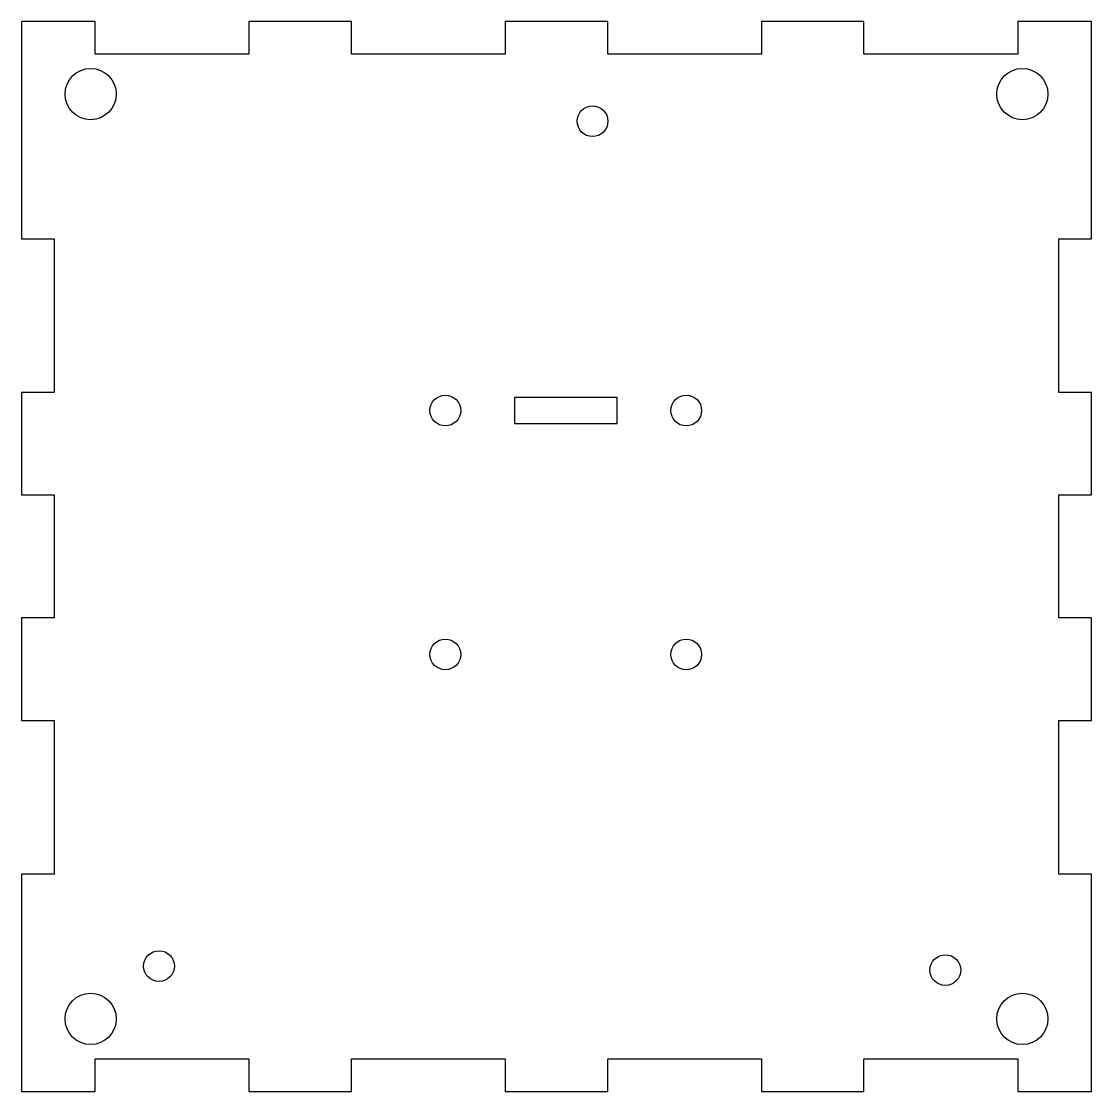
# Model space of a CAD drawing. Header units: millimetres. Extents: x -118 to -14, y 45 to 150.
import ezdxf

# ---------------------------------------------------------------- set-up
doc = ezdxf.new("R2010")
doc.units = ezdxf.units.MM
doc.layers.get('0').update_dxf_attribs({"linetype": 'CONTINUOUS'})

msp = doc.modelspace()

# ---------------------------------------------------------------- linework, layer by layer
for points in [[(-118.04, 103.38), (-114.84, 103.38), (-114.84, 97.38), (-114.84, 91.38), (-118.04, 91.38), (-118.04, 81.38), (-114.84, 81.38), (-114.84, 66.38), (-118.04, 66.38), (-118.04, 45.18), (-110.84, 45.18), (-110.84, 48.38), (-95.84, 48.38), (-95.84, 45.18), (-85.84, 45.18), (-85.84, 48.38), (-70.84, 48.38), (-70.84, 45.18), (-60.84, 45.18), (-60.84, 48.38), (-45.84, 48.38), (-45.84, 45.18), (-35.84, 45.18), (-35.84, 48.38), (-20.84, 48.38), (-20.84, 45.18), (-13.64, 45.18), (-13.64, 66.38), (-16.84, 66.38), (-16.84, 81.38), (-13.64, 81.38), (-13.64, 91.38), (-16.84, 91.38), (-16.84, 97.38), (-16.84, 103.38), (-13.64, 103.38), (-13.64, 113.38), (-16.84, 113.38), (-16.84, 128.38), (-13.64, 128.38), (-13.64, 149.58), (-20.84, 149.58), (-20.84, 146.38), (-35.84, 146.38), (-35.84, 149.58), (-45.84, 149.58), (-45.84, 146.38), (-60.84, 146.38), (-60.84, 149.58), (-70.84, 149.58), (-70.84, 146.38), (-85.84, 146.38), (-85.84, 149.58), (-95.84, 149.58), (-95.84, 146.38), (-110.84, 146.38), (-110.84, 149.58), (-118.04, 149.58), (-118.04, 128.38), (-114.84, 128.38), (-114.84, 113.38), (-118.04, 113.38)], [(-59.93, 110.35), (-59.93, 112.89), (-69.93, 112.89), (-69.93, 110.35)]]:
    msp.add_lwpolyline(points, close=True)
for centre, radius in [((-111.28, 142.49), 2.5), ((-20.39, 142.49), 2.5), ((-62.32, 139.84), 1.5), ((-76.68, 111.62), 1.5), ((-53.18, 111.62), 1.5), ((-76.68, 87.82), 1.5), ((-53.18, 87.82), 1.5), ((-104.61, 57.42), 1.5), ((-27.9, 57.03), 1.5), ((-111.28, 52.27), 2.5), ((-20.39, 52.27), 2.5)]:
    msp.add_circle(centre, radius)

doc.saveas('drawing.dxf')
